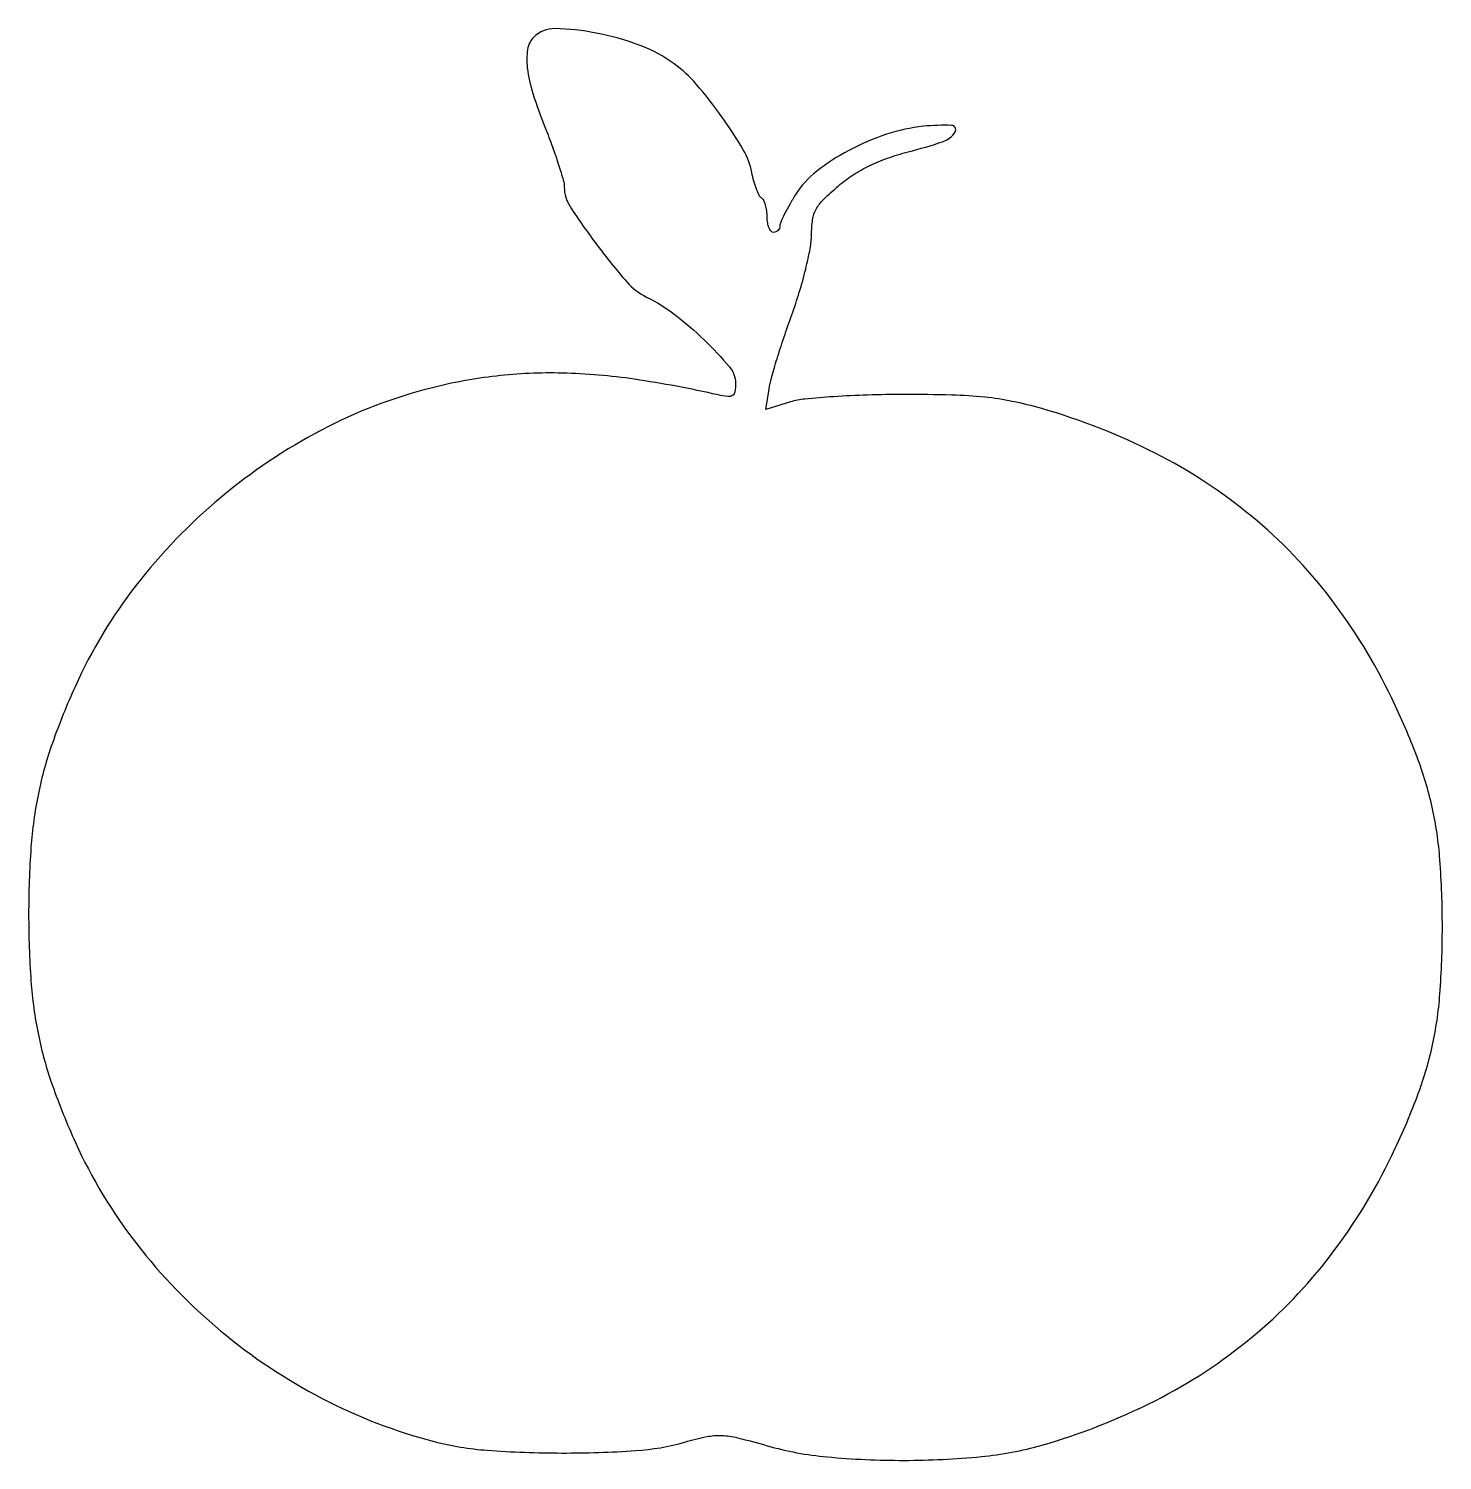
# Model space of a CAD drawing. Extents: x 1 to 223, y 0 to 226.
import ezdxf

# ---------------------------------------------------------------- set-up
doc = ezdxf.new("R2010")
doc.units = 0

msp = doc.modelspace()

# ---------------------------------------------------------------- linework, layer by layer
msp.add_lwpolyline([(80.2, 224.8, 0.159194), (79.214596, 222.858462, 0.069898), (79.172729, 219.941725, 0.045985), (80.058298, 215.927311, 0.017277), (82, 210.5, -0.007584), (83.148779, 207.475182, -0.009477), (84.11875, 204.632571, -0.007947), (84.846176, 202.229931, -0.069636), (85, 201.130798, 0.146133), (85.906997, 198.09374, 0.01558), (90.184155, 191.994624, 0.017763), (94.853423, 186.199972, 0.101848), (97.968332, 183.8122, -0.050876), (102.353864, 181.107174, -0.028685), (107.092271, 177.020307, -0.02423), (111.059066, 172.790201, -0.178055), (112, 170.231719, -0.035701), (111.903079, 168.87605, -0.212546), (111.534193, 168.289757, -0.180327), (110.807887, 168.117001, -0.024811), (109.25, 168.389102, 0.018992), (96.073816, 170.848733, 0.030694), (84.712462, 171.819067, 0.034287), (74.292938, 171.35282, 0.033954), (64, 169.467624, 0.058888), (46.705447, 162.825919, 0.053328), (30.79749, 152.154746, 0.053307), (17.500464, 138.355465, 0.058731), (7.916424, 122.47595, 0.021533), (4.296877, 113.482694, 0.034427), (2.083177, 105.507337, 0.032874), (0.923325, 97.044289, 0.017621), (0.551611, 86.5, 0.017621), (0.923325, 75.955711, 0.032874), (2.083177, 67.492663, 0.034427), (4.296877, 59.517306, 0.021533), (7.916424, 50.52405, 0.058533), (17.534573, 34.573746, 0.054136), (30.815131, 20.815278, 0.053808), (46.825105, 10.156035, 0.05634), (64.5, 3.355019, 0.045739), (72.838171, 1.980775, 0.017431), (84.617885, 1.543876, 0.017136), (96.272421, 1.917597, 0.053366), (104, 3.267603, -0.018565), (107.462837, 4.124047, -0.062339), (109.786805, 4.312272, -0.049898), (112.341752, 3.943329, -0.008938), (117, 2.699144, 0.046848), (126.43942, 0.930225, 0.023396), (138.591281, 0.38499, 0.023397), (150.766085, 0.97873, 0.045919), (160.288502, 2.783307, 0.047461), (178.153978, 9.793196, 0.055655), (193.369489, 19.761023, 0.056572), (205.816169, 32.684165, 0.051743), (215.483565, 48.444941, 0.020363), (219.475019, 57.727679, 0.036997), (221.846778, 65.634996, 0.036064), (223.062619, 73.940955, 0.018315), (223.449534, 84.5, 0.018315), (223.062619, 95.059045, 0.036064), (221.846778, 103.365004, 0.036997), (219.475019, 111.272321, 0.020363), (215.483565, 120.555059, 0.051743), (205.816169, 136.315835, 0.056572), (193.369489, 149.238977, 0.055655), (178.153978, 159.206804, 0.047461), (160.288502, 166.216693, 0.019301), (155.642849, 167.355844, 0.025026), (151.308342, 168.019032, 0.01919), (146.120914, 168.348396, 0.006371), (138.5, 168.442068, 0.007469), (132.826066, 168.35474, 0.008808), (127.461397, 168.097344, 0.008139), (122.951373, 167.727431, 0.048957), (120.646674, 167.269951), (116.793347, 166.104155), (117.289426, 169.302078, -0.029648), (117.669665, 171.058652, -0.006327), (118.548606, 174.057485, -0.006594), (119.658566, 177.511245, -0.006235), (120.879374, 181, 0.013707), (122.064672, 184.556891, 0.013235), (123.06835, 188.214938, 0.013271), (123.780611, 191.480094, 0.046281), (123.986622, 193.62532, -0.036212), (124.166952, 196.004998, -0.08892), (124.725696, 197.661066, -0.072523), (125.900126, 199.21379, -0.018403), (128.237024, 201.354624, -0.031989), (130.545128, 203.076275, -0.031039), (133.076709, 204.508556, -0.028916), (135.931658, 205.698789, -0.021266), (139.212615, 206.694505, 0.018542), (144.735773, 208.337896, 0.176285), (146.628357, 209.853601, 0.574197), (146.0706, 210.884547, 0.033828), (141.667292, 210.729422, 0.0541), (135.830132, 209.479535, 0.042449), (129.873935, 206.933994, 0.043948), (124.755396, 203.605538, 0.086034), (121.505074, 200.008038, 0.010696), (120.54576, 198.413832, 0.013727), (119.735866, 196.905843, 0.01158), (119.128157, 195.622491, 0.105158), (119, 195.019872, -0.097046), (118.923731, 194.63062, -0.097454), (118.70625, 194.299587, -0.0984), (118.381609, 194.077932, -0.101067), (118, 194, -0.222681), (117.617207, 194.179376, -0.076538), (117.29375, 194.717039, -0.058208), (117.07317, 195.50628, -0.039081), (117, 196.440983, 0.033485), (116.934659, 197.41555, 0.038639), (116.73955, 198.325894, 0.042237), (116.454866, 199.053835, 0.140923), (116.113363, 199.429938, -0.139132), (115.73032, 199.848823, -0.02458), (115.296539, 200.833123, -0.024955), (114.89122, 202.07262, -0.020177), (114.577751, 203.437246, 0.087238), (113.232441, 207.017011, 0.021551), (109.798757, 212.29688, 0.022785), (105.805822, 217.386134, 0.057225), (102.346261, 220.580996, 0.068349), (96.946247, 223.494897, 0.042549), (90.006746, 225.440124, 0.041137), (83.522611, 226.130181, 0.205104)], format="xyb", close=True)

doc.saveas('drawing.dxf')
